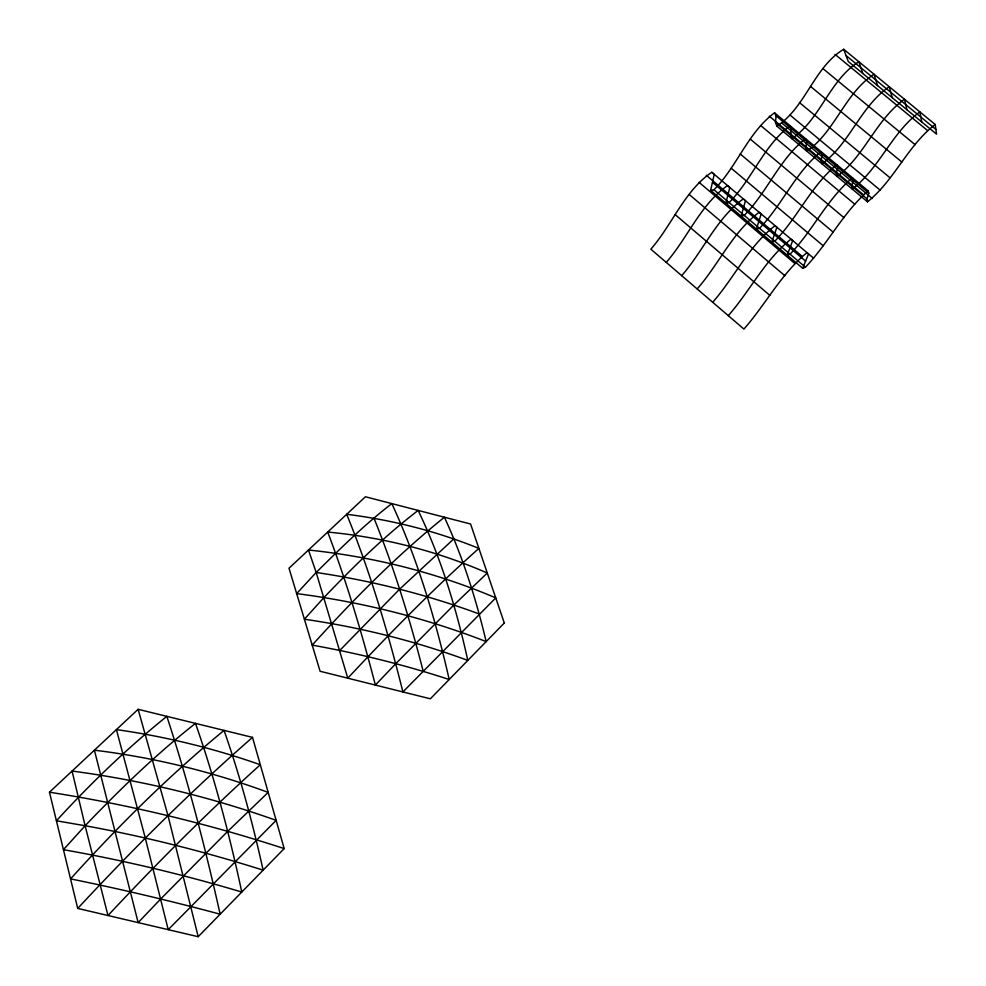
<?xml version="1.0" encoding="UTF-8"?>
<svg xmlns="http://www.w3.org/2000/svg" width="986" height="986" viewBox="0 0 986 986"><rect width="100%" height="100%" fill="white"/><g stroke="black" fill="none" stroke-linecap="round" stroke-linejoin="round"><path stroke-width="1.48" d="M776.845 126.134C805.587 107.634 814.091 66.875 843.708 49.3L935.209 124.507C907.724 145.398 894.401 180.376 867.495 201.822L776.845 126.134L775.477 122.4L776.081 115.806L774.552 112.811C747.906 132.518 737.097 166.597 713.963 189.768L710.623 190.286L714.234 174.337L711.769 172.267C684.469 190.779 672.169 224.857 650.846 249.187L743.925 329.065C765.641 304.403 781.343 273.677 806.93 252.687L808.52 254.018L802.653 268.241L710.623 190.286M867.495 201.822L867.101 198.889L868.826 193.157L868.173 190.877L774.552 112.811M666.24 262.399C687.624 238.008 700.479 204.496 727.508 185.565L729.825 187.513L725.844 203.178L729.098 202.574C752.17 179.292 763.645 145.755 790.032 125.727L791.425 128.599L790.624 135.057L791.832 138.656C820.389 119.528 829.472 80.014 858.843 61.736L862.873 73.531M802.653 268.241L805.426 267.206C828.215 243.369 843.092 212.532 868.173 190.877M681.683 275.649C703.141 251.208 716.539 218.251 743.296 198.901L745.465 200.725L741.115 216.119L744.27 215.429C767.281 192.036 779.433 159.029 805.562 138.681L806.807 141.442L805.833 147.74L806.881 151.215C835.105 131.619 845.014 93.017 874.027 74.221L877.528 85.572M697.176 288.935C718.695 264.445 732.66 232.043 759.121 212.286L761.155 213.987L756.435 229.085L759.491 228.308C782.453 204.817 795.271 172.34 821.141 151.671L822.238 154.309L821.079 160.471L821.967 163.812C849.87 143.746 860.618 106.057 889.249 86.731L892.219 97.663M712.705 302.271C734.299 277.719 748.83 245.884 775.008 225.708L776.894 227.285L771.792 242.1L774.75 241.237C797.662 217.635 811.158 185.701 836.769 164.699L837.718 167.226L836.375 173.24L837.089 176.445C864.673 155.924 876.258 119.133 904.519 99.29L906.947 109.779M728.297 315.643C749.952 291.043 765.05 259.762 790.945 239.179L792.682 240.633L787.198 255.152L790.069 254.203C812.908 230.477 827.094 199.098 852.446 177.763L853.247 180.167L851.707 186.046L852.274 189.115C879.524 168.125 891.96 132.247 919.839 111.874L921.725 121.944M316.186 572.472L296.663 593.597C361.443 601.99 425.299 617.852 486.172 641.59C476.065 599.032 462.779 556.979 444.403 517.231C396.594 555.747 353.308 599.599 312.205 645.115C358.534 653.459 404.433 664.897 449.197 679.49C435.467 619.319 417.731 559.728 391.836 503.599C364.746 524.416 340.404 548.462 316.186 572.472L347.775 678.183C389.803 633.271 432.94 589.32 478.888 548.401C436.65 531.257 391.923 519.869 346.69 514.298C370.194 571.88 387.855 631.656 402.904 691.938L495.748 597.898C436.268 572.521 372.782 556.646 308.482 550.015L316.186 572.472C371.833 580.729 426.642 594.509 479.406 614.031M77.721 908.414C133.283 848.712 191.074 791.043 252.515 737.38L284.19 848.589L198.198 936.7L77.721 908.414L49.46 792.202L138.126 709.304L252.515 737.38M340.01 650.181L399.675 589.135L454.053 538.652M49.46 792.202C129.08 804.675 207.565 823.593 284.19 848.589M846.037 55.512L935.887 129.412M835.019 54.366L927.333 130.362M823.187 68.798L915.193 144.757M810.554 86.435L901.808 162.024M799.412 102.519L889.914 177.714M790.082 115.115L880.104 190.101M776.081 115.806L868.826 193.157M782.206 123.361L872.29 198.519M769.277 116.175L863.329 194.686M775.477 122.4L867.101 198.889M760.724 125.555L854.751 204.188M750.334 139.149L843.917 217.623M740.264 154.013L833.096 232.067M731.168 168.175L823.187 245.76M711.769 172.267L813.561 258.184M706.309 175.274L802.012 256.224M712.558 182.373L805.673 261.154M713.963 189.768L805.426 267.206M699.037 182.336L794.876 263.533M689.35 194.599L784.856 275.71M675.237 214.701L769.832 295.356M373.891 517.958C394.043 567.689 409.794 619.085 423.13 671.035M843.708 49.3L848.268 61.514L936.54 134.133L935.209 124.507M138.126 709.304L167.965 815.521L198.198 936.7M323.938 597.553L304.391 619.22C360.063 627.281 415.032 640.925 467.808 660.423C456.432 608.954 441.099 557.99 418.15 510.428C384.096 536.433 353.518 566.654 323.938 597.553M85.116 825.738L63.437 849.673C123.632 860.347 183.211 874.57 241.792 892.034C229.528 835.019 214.751 778.459 195.487 723.379C155.961 754.401 119.848 789.503 85.116 825.738L56.412 820.783C90.65 783.402 127.305 748.091 166.844 716.354C188.104 781.294 205.261 847.541 220.149 914.207C170.664 900.896 120.748 889.089 70.548 878.883C118.308 826.046 169.037 775.699 224.044 730.392C240.042 776.081 252.687 822.916 263.126 870.157C204.78 851.694 145.336 836.658 85.116 825.738L72.077 771.052C141.577 780.246 210.092 796.91 276.142 820.34L168.224 929.662L145.287 838.026L116.41 729.603C165.352 736.493 213.691 748.349 260.316 764.742C207.233 812.624 156.811 863.354 107.979 915.526L85.116 825.738M160.607 899.072L138.151 922.6L94.397 750.186C153.68 757.421 212.163 771.73 268.18 792.399L227.68 831.383L160.607 899.072M395.657 663.8L375.37 685.073C361.936 633.357 346.702 582.011 327.709 532.046C382.556 537.234 436.81 550.878 487.281 573.026L453.831 605.059L395.657 663.8M504.302 623.004L430.352 698.803L320.093 671.269L289.009 568.219L365.436 496.771L470.581 524.01L504.302 623.004"/></g></svg>
